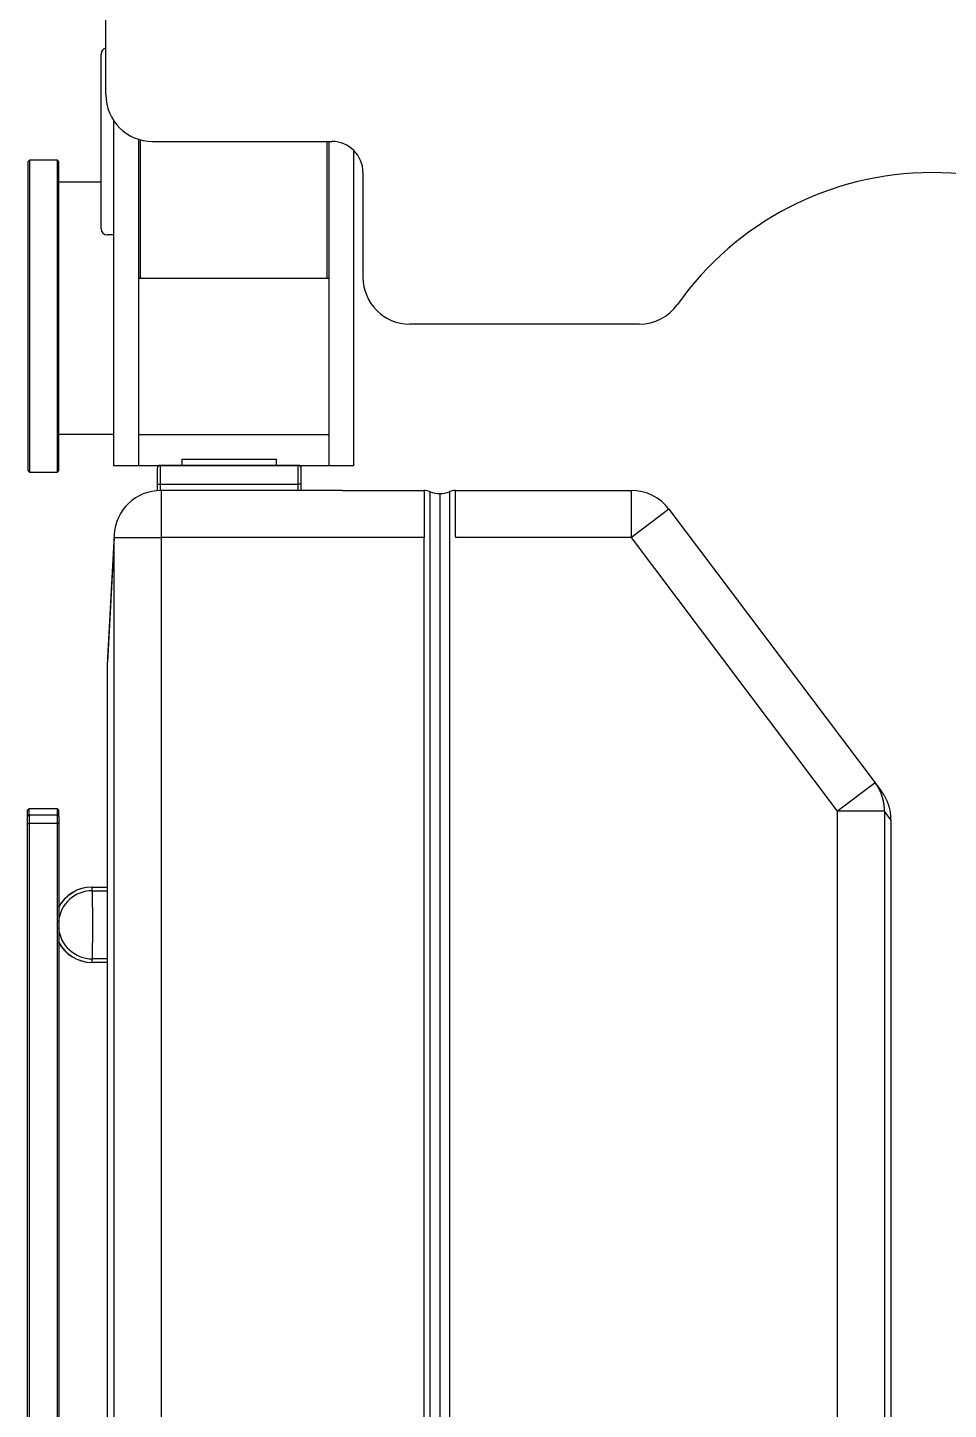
# Model space of a CAD drawing. Extents: x 3485972 to 3601240, y -673889 to -591207.
# Drawn here: x 3494337 to 3494727, y -610019 to -609434 of the extents above; entities that cross this region are included whole.
import ezdxf

# ---------------------------------------------------------------- set-up
doc = ezdxf.new("R2010")
doc.units = 0
doc.header["$LTSCALE"] = 6
doc.header["$MEASUREMENT"] = 0
doc.layers.add('medical equipment', color=4, linetype='CONTINUOUS')

msp = doc.modelspace()

# ---------------------------------------------------------------- linework, layer by layer
at = {"layer": 'medical equipment'}
for p, q in [((3494370.32, -609462.21), (3494370.32, -608971.17)), ((3494368.34, -609518.97), (3494368.34, -609445.05)), ((3494373.62, -609473.16), (3494373.62, -609619.29)), ((3494384.18, -609481.1), (3494384.18, -609619.29)), ((3494384.84, -609481.3), (3494384.84, -609539.83)), ((3494390.12, -609482.01), (3494466.02, -609482.01)), ((3494464.04, -609539.83), (3494464.04, -609482.01)), ((3494464.7, -609482.01), (3494464.7, -609619.29)), ((3494475.26, -609485.79), (3494475.26, -609619.29)), ((3494337.98, -609489.93), (3494337.32, -609490.59)), ((3494337.32, -609490.59), (3494337.32, -609621.27)), ((3494337.98, -609489.93), (3494337.98, -609621.93)), ((3494349.86, -609489.93), (3494337.98, -609489.93)), ((3494349.86, -609621.93), (3494349.86, -609489.93)), ((3494350.52, -609490.59), (3494349.86, -609489.93)), ((3494350.52, -609621.27), (3494350.52, -609490.59)), ((3494479.22, -609495.21), (3494479.22, -609539.53)), ((3494350.52, -609499.17), (3494368.34, -609499.17)), ((3494368.34, -609504.06), (3494368.34, -609499.17)), ((3494373.62, -609504.06), (3494373.62, -609606.09)), ((3494373.62, -609521.61), (3494370.98, -609521.61)), ((3494384.18, -609539.83), (3494464.7, -609539.83)), ((3494596.2, -609559.33), (3494499.02, -609559.33)), ((3494373.62, -609606.09), (3494350.52, -609606.09)), ((3494384.18, -609606.09), (3494464.7, -609606.09)), ((3494475.26, -609619.29), (3494373.62, -609619.29)), ((3494392.07, -609620.43), (3494392.07, -609627.06)), ((3494393.4, -609619.1), (3494393.4, -609627.06)), ((3494451.78, -609619.1), (3494393.4, -609619.1)), ((3494402.69, -609616.45), (3494442.49, -609616.45)), ((3494402.69, -609619.1), (3494402.69, -609616.45)), ((3494442.49, -609616.45), (3494442.49, -609619.1)), ((3494451.78, -609627.06), (3494451.78, -609619.1)), ((3494453.1, -609627.06), (3494453.1, -609620.43)), ((3494337.32, -609621.27), (3494337.98, -609621.93)), ((3494337.98, -609621.93), (3494349.86, -609621.93)), ((3494349.86, -609621.93), (3494350.52, -609621.27)), ((3494392.07, -609627.06), (3494393.4, -609627.06)), ((3494392.07, -609627.06), (3494392.07, -609629.78)), ((3494393.4, -609627.06), (3494451.78, -609627.06)), ((3494393.4, -609627.06), (3494393.4, -609629.72)), ((3494393.71, -609629.71), (3494393.71, -609649.61)), ((3494470.57, -609629.71), (3494393.71, -609629.71)), ((3494451.78, -609629.71), (3494451.78, -609627.06)), ((3494453.1, -609627.06), (3494451.78, -609627.06)), ((3494453.1, -609629.71), (3494453.1, -609627.06)), ((3494470.57, -609629.71), (3494505.07, -609629.71)), ((3494505.07, -609630.1), (3494505.07, -609629.71)), ((3494505.07, -609629.71), (3494505.07, -609629.71)), ((3494505.07, -609629.71), (3494505.07, -609629.71)), ((3494505.07, -609630.1), (3494505.07, -609635.8)), ((3494511.7, -609631.04), (3494511.7, -610391.24)), ((3494518.33, -609629.71), (3494518.33, -609629.71)), ((3494518.33, -609629.71), (3494592.85, -609629.71)), ((3494518.33, -609629.71), (3494518.33, -609629.72)), ((3494518.33, -609629.71), (3494518.33, -609629.71)), ((3494518.33, -609632.83), (3494518.33, -609629.72)), ((3494592.85, -609649.61), (3494592.85, -609629.71)), ((3494505.07, -609635.8), (3494505.07, -609649.57)), ((3494518.33, -609638.28), (3494518.33, -609632.83)), ((3494608.74, -609637.64), (3494592.85, -609649.61)), ((3494608.74, -609637.64), (3494696, -609753.43)), ((3494518.33, -609649.13), (3494518.33, -609638.28)), ((3494373.84, -609649.61), (3494371.07, -609702.4)), ((3494373.84, -609648.57), (3494371.12, -609700.31)), ((3494373.84, -609648.57), (3494373.83, -609648.61)), ((3494373.84, -610346.13), (3494373.84, -609649.61)), ((3494373.84, -609649.61), (3494393.71, -609649.61)), ((3494505.07, -609649.61), (3494393.71, -609649.61)), ((3494393.71, -609649.61), (3494393.71, -610346.13)), ((3494505.07, -609649.57), (3494505.07, -609649.61)), ((3494505.07, -609649.61), (3494505.07, -609649.61)), ((3494518.33, -609649.13), (3494518.33, -609649.57)), ((3494518.33, -609649.61), (3494518.33, -609649.57)), ((3494592.85, -609649.61), (3494518.33, -609649.61)), ((3494518.33, -609649.61), (3494518.33, -609649.61)), ((3494680.11, -609765.41), (3494592.85, -609649.61)), ((3494371.07, -610346.13), (3494371.07, -609702.4)), ((3494371.12, -609700.31), (3494371.12, -609700.38)), ((3494696, -609753.43), (3494680.11, -609765.41)), ((3494696, -609753.43), (3494698.71, -609757.03)), ((3494337.9, -609764.37), (3494337.24, -609765.04)), ((3494337.9, -609764.37), (3494337.24, -609765.04)), ((3494337.24, -609767.54), (3494337.24, -609765.04)), ((3494337.24, -609767.54), (3494337.24, -609765.04)), ((3494337.9, -609766.92), (3494337.9, -609764.37)), ((3494349.84, -609764.37), (3494337.9, -609764.37)), ((3494337.9, -609766.92), (3494337.9, -609764.37)), ((3494349.84, -609764.37), (3494337.9, -609764.37)), ((3494349.84, -609766.92), (3494349.84, -609764.37)), ((3494350.51, -609765.04), (3494349.84, -609764.37)), ((3494349.84, -609766.92), (3494349.84, -609764.37)), ((3494350.51, -609765.04), (3494349.84, -609764.37)), ((3494350.51, -609767.54), (3494350.51, -609765.04)), ((3494350.51, -609767.54), (3494350.51, -609765.04)), ((3494699.98, -609765.41), (3494680.11, -609765.41)), ((3494680.11, -610450.94), (3494680.11, -609765.41)), ((3494699.98, -609765.41), (3494699.98, -609764.97)), ((3494702.74, -609769.08), (3494699.98, -609765.41)), ((3494699.98, -609765.41), (3494699.98, -610450.94)), ((3494337.9, -609766.92), (3494337.24, -609767.54)), ((3494337.24, -609767.54), (3494337.9, -609766.92)), ((3494337.24, -609770.64), (3494337.24, -609767.54)), ((3494337.24, -609770.64), (3494337.24, -609767.54)), ((3494337.24, -610464.78), (3494337.24, -609770.64)), ((3494337.24, -609770.64), (3494337.9, -609770.64)), ((3494337.24, -610487.79), (3494337.24, -609770.64)), ((3494337.24, -609770.64), (3494337.9, -609770.64)), ((3494337.9, -609766.92), (3494349.84, -609766.92)), ((3494337.9, -609766.92), (3494337.9, -609770.64)), ((3494337.9, -609766.92), (3494349.84, -609766.92)), ((3494337.9, -609766.92), (3494337.9, -609770.64)), ((3494349.84, -609770.64), (3494337.9, -609770.64)), ((3494337.9, -609770.64), (3494337.9, -610464.78)), ((3494349.84, -609770.64), (3494337.9, -609770.64)), ((3494337.9, -609770.64), (3494337.9, -610487.79)), ((3494349.84, -609770.64), (3494349.84, -609766.92)), ((3494350.51, -609767.54), (3494349.84, -609766.92)), ((3494349.84, -609770.64), (3494349.84, -609766.92)), ((3494349.84, -609766.92), (3494350.51, -609767.54)), ((3494349.84, -610464.78), (3494349.84, -609770.64)), ((3494350.51, -609770.64), (3494349.84, -609770.64)), ((3494349.84, -610487.79), (3494349.84, -609770.64)), ((3494349.84, -609770.64), (3494350.51, -609770.64)), ((3494350.51, -609767.54), (3494350.51, -609770.64)), ((3494350.51, -609767.54), (3494350.51, -609770.64)), ((3494350.51, -609770.64), (3494350.51, -610464.78)), ((3494350.51, -609770.64), (3494350.51, -610487.79)), ((3494702.74, -609769.08), (3494702.74, -609768.63)), ((3494702.74, -609769.08), (3494702.74, -610450.94)), ((3494364.39, -609797.54), (3494364.51, -609797.54)), ((3494364.51, -609797.54), (3494371.07, -609797.54)), ((3494364.64, -609799.04), (3494364.64, -609798.94)), ((3494364.64, -609799.04), (3494371.07, -609799.04)), ((3494364.82, -609813.46), (3494364.82, -609812.96)), ((3494364.51, -609829.38), (3494364.39, -609829.38)), ((3494371.07, -609829.38), (3494364.51, -609829.38)), ((3494364.51, -609829.38), (3494364.51, -609829.38)), ((3494364.64, -609827.88), (3494364.65, -609827.43)), ((3494371.07, -609827.88), (3494364.64, -609827.88))]:
    msp.add_line(p, q, dxfattribs=at)
for centre, radius, start, end in [((3494370.98, -609445.05), 2.64, 104.47751, 180), ((3494390.12, -609462.21), 19.8, 180, 270), ((3494466.02, -609495.21), 13.2, 0, 90), ((3494720.12, -609627.21), 132, 35.28269, 144.71731), ((3494370.98, -609518.97), 2.64, 180, 270), ((3494499.02, -609539.53), 19.8, 180, 270), ((3494596.2, -609539.53), 19.8, 270, 324.71731), ((3494393.4, -609620.43), 1.33, 90, 180), ((3494451.78, -609620.43), 1.33, 0, 90), ((3494393.71, -609649.61), 19.9, 90, 177), ((3494511.7, -609620.43), 10.61, 247.38014, 270), ((3494511.7, -609620.43), 10.61, 270, 292.61986), ((3494518.34, -609636.36), 6.64, 90.01743, 112.60243), ((3494592.85, -609649.61), 19.9, 37, 90), ((3494383.81, -609649.09), 9.99, 178.60815, 178.80715), ((3494383.81, -609649.09), 9.99, 178.80532, 179.00433), ((3494383.81, -609649.09), 9.99, 179.00247, 179.2015), ((3494383.82, -609649.1), 9.99, 179.17778, 179.37676), ((3494383.82, -609649.09), 10, 179.41875, 179.61761), ((3494383.82, -609649.09), 10, 179.59394, 179.79292), ((3494383.8, -609649.09), 9.98, 179.81277, 180.01208), ((3494383.83, -609649.1), 10.01, 179.9882, 180.18698), ((3494383.89, -609649.09), 10.07, 180.20788, 180.40542), ((3494383.82, -609649.1), 9.99, 180.38174, 180.58094), ((3494383.64, -609649.09), 9.81, 180.61921, 180.8224), ((3494383.89, -609649.09), 10.06, 180.80043, 180.9978), ((3494384.54, -609649.08), 10.72, 180.98872, 181.17296), ((3494383.69, -609649.09), 9.87, 181.20066, 181.40394), ((3494383.82, -609649.1), 10, 177.20612, 177.40501), ((3494383.82, -609649.1), 10, 177.40319, 177.60211), ((3494383.82, -609649.1), 10, 177.60037, 177.79932), ((3494383.82, -609649.1), 9.99, 177.79749, 177.99647), ((3494383.82, -609649.1), 9.99, 177.99464, 178.19363), ((3494383.81, -609649.09), 9.99, 178.21369, 178.41269), ((3494383.81, -609649.1), 9.99, 178.38903, 178.58803), ((3494382.3, -609649.13), 8.48, 181.42693, 181.66915), ((3494384.32, -609649.09), 10.49, 181.5568, 181.7406), ((3494401.45, -609648.57), 27.63, 181.74198, 181.80508), ((3494382.47, -609649.13), 8.65, 182.04809, 182.3072), ((3494381.57, -609649.17), 7.75, 182.27597, 182.72144), ((3494394.59, -609648.61), 20.78, 182.56008, 182.77773), ((3494413.83, -609702.45), 42.76, 178.99382, 179.08613), ((3494410.43, -609702.38), 39.36, 179.11282, 179.21471), ((3494404.86, -609702.31), 33.79, 179.20702, 179.32848), ((3494412.86, -609702.43), 41.79, 179.28697, 179.37918), ((3494481.07, -609703.19), 110.01, 179.37151, 179.40317), ((3494405.47, -609702.33), 34.4, 179.51633, 179.64638), ((3494401.86, -609702.31), 30.79, 179.6479, 179.87169), ((3494453.53, -609702.56), 82.46, 179.77635, 179.88578), ((3494411, -609702.4), 39.93, 178.40709, 178.50677), ((3494411.08, -609702.41), 40.01, 178.49435, 178.5938), ((3494411.31, -609702.41), 40.24, 178.60359, 178.70244), ((3494411, -609702.41), 39.93, 178.69199, 178.7917), ((3494410.26, -609702.38), 39.19, 178.8021, 178.90384), ((3494411.24, -609702.41), 40.17, 178.89758, 178.99644), ((3494411.1, -609702.4), 40.03, 177.90394, 178.00337), ((3494411.09, -609702.41), 40.02, 177.9914, 178.09086), ((3494411.09, -609702.4), 40.02, 178.10076, 178.20021), ((3494411.1, -609702.41), 40.03, 178.19914, 178.29856), ((3494411.07, -609702.41), 40, 178.29767, 178.39717), ((3494411.14, -609702.41), 40.07, 177.49953, 177.5989), ((3494411.13, -609702.41), 40.06, 177.59788, 177.69727), ((3494411.12, -609702.4), 40.05, 177.70717, 177.80658), ((3494411.11, -609702.41), 40.05, 177.79462, 177.89403), ((3494411.17, -609702.41), 40.1, 177.20457, 177.3039), ((3494411.16, -609702.42), 40.09, 177.29195, 177.3913), ((3494411.15, -609702.41), 40.08, 177.40119, 177.50055), ((3494411.18, -609702.42), 40.11, 177.09537, 177.19468), ((3494660.49, -609778.95), 43.73, 34.40022, 35.7044), ((3494683.58, -609763.51), 15.95, 32.77726, 35.49493), ((3494682.44, -609764.29), 17.34, 31.3045, 32.91305), ((3494649.84, -609782.49), 54.66, 29.45094, 29.84442), ((3494679.5, -609765.77), 20.62, 28.37541, 29.52652), ((3494683.2, -609763.96), 16.5, 27.43659, 28.9652), ((3494680.96, -609765.11), 19.02, 26.10122, 27.39195), ((3494679.61, -609765.71), 20.5, 24.7594, 25.93438), ((3494680.84, -609765.13), 19.14, 23.48146, 24.74442), ((3494681.36, -609764.94), 18.58, 22.26257, 23.5664), ((3494681.1, -609765.03), 18.86, 20.94841, 22.22877), ((3494662.67, -609782.94), 44.39, 34.41972, 35.71412), ((3494681, -609765.07), 18.97, 19.68021, 20.95073), ((3494681.1, -609765.03), 18.86, 18.37104, 19.64922), ((3494681.12, -609765.03), 18.84, 17.11526, 18.39519), ((3494681.04, -609765.04), 18.92, 15.80495, 17.07996), ((3494680.95, -609765.07), 19.01, 14.54917, 15.81924), ((3494686.11, -609767.25), 16.19, 32.80893, 35.50645), ((3494680.86, -609765.08), 19.11, 13.24635, 14.51198), ((3494680.73, -609765.12), 19.24, 12.00084, 13.26019), ((3494684.95, -609768.05), 17.59, 31.34691, 32.94374), ((3494651.89, -609786.55), 55.47, 29.50711, 29.89774), ((3494681.97, -609769.55), 20.92, 28.43938, 29.58223), ((3494685.73, -609767.71), 16.74, 27.5071, 29.02492), ((3494683.46, -609768.88), 19.29, 26.18131, 27.46312), ((3494682.09, -609769.48), 20.79, 24.84872, 26.01574), ((3494683.34, -609768.9), 19.4, 23.57929, 24.83386), ((3494680.56, -609765.14), 19.41, 10.70962, 11.96137), ((3494680.37, -609765.18), 19.61, 9.47762, 10.72042), ((3494680.15, -609765.2), 19.83, 8.20293, 9.43621), ((3494679.89, -609765.24), 20.08, 6.98919, 8.21147), ((3494679.61, -609765.26), 20.37, 5.73576, 6.94649), ((3494679.29, -609765.29), 20.68, 4.5439, 5.74169), ((3494678.95, -609765.3), 21.03, 3.31544, 4.49999), ((3494678.57, -609765.33), 21.41, 2.14972, 3.31968), ((3494678.16, -609765.33), 21.82, 0.94951, 2.10477), ((3494683.88, -609768.7), 18.83, 22.36876, 23.66414), ((3494683.61, -609768.79), 19.12, 21.06301, 22.3353), ((3494683.51, -609768.83), 19.22, 19.8027, 21.06546), ((3494683.62, -609768.78), 19.1, 18.50172, 19.77236), ((3494683.65, -609768.78), 19.07, 17.25308, 18.52572), ((3494683.58, -609768.79), 19.15, 15.95039, 17.21842), ((3494683.49, -609768.82), 19.23, 14.70146, 15.96489), ((3494683.4, -609768.83), 19.33, 13.40537, 14.66469), ((3494683.28, -609768.86), 19.45, 12.16609, 13.41949), ((3494683.12, -609768.89), 19.62, 10.88104, 12.12719), ((3494682.93, -609768.93), 19.81, 9.6544, 10.89198), ((3494682.72, -609768.95), 20.02, 8.38534, 9.61377), ((3494682.47, -609768.99), 20.27, 7.17618, 8.394), ((3494682.19, -609769.01), 20.55, 5.92724, 7.1339), ((3494681.88, -609769.04), 20.86, 4.73957, 5.93368), ((3494681.55, -609769.05), 21.2, 3.51482, 4.69607), ((3494681.17, -609769.08), 21.57, 2.35216, 3.51921), ((3494680.77, -609769.08), 21.97, 1.15506, 2.30777), ((3494364.66, -609813.46), 14.42, 90.08717, 174.65225), ((3494364.42, -609813.46), 15.92, 90.09157, 152.3402), ((3494364.53, -609813.46), 15.92, 90.08717, 153.09267), ((3494364.46, -609797.61), 0.0838, 40.87989, 53.58546), ((3494364.46, -609797.61), 0.0846, 30.13575, 41.94467), ((3494364.28, -609797.68), 0.278, 20.89762, 24.34211), ((3494363.1, -609797.98), 1.49, 14.63628, 15.34822), ((3494363.84, -609797.78), 0.722, 12.79791, 14.56088), ((3494363.73, -609797.82), 0.84, 11.50824, 13.26033), ((3494363.15, -609797.92), 1.43, 9.9044, 11.06322), ((3494362.48, -609798.02), 2.11, 8.62916, 9.49886), ((3494362.02, -609798.09), 2.57, 7.67224, 8.46028), ((3494361.36, -609798.17), 3.23, 6.90246, 7.58688), ((3494360.44, -609798.27), 4.17, 6.19163, 6.76879), ((3494359.38, -609798.38), 5.22, 5.61497, 6.11078), ((3494358.27, -609798.48), 6.35, 5.10976, 5.54833), ((3494356.95, -609798.59), 7.66, 4.66864, 5.05603), ((3494355.45, -609798.71), 9.17, 4.26748, 4.61234), ((3494353.75, -609798.82), 10.87, 3.92053, 4.22846), ((3494351.89, -609798.94), 12.74, 3.60143, 3.8795), ((3494349.79, -609799.07), 14.84, 3.33411, 3.58539), ((3494347.5, -609799.19), 17.13, 3.06289, 3.29184), ((3494344.95, -609799.32), 19.69, 2.84325, 3.05198), ((3494342.2, -609799.45), 22.44, 2.62803, 2.81978), ((3494339.16, -609799.59), 25.49, 2.44445, 2.62061), ((3494335.9, -609799.71), 28.75, 2.253, 2.41592), ((3494332.32, -609799.85), 32.33, 2.09806, 2.24871), ((3494328.5, -609799.98), 36.15, 1.9422, 2.08233), ((3494324.34, -609800.11), 40.31, 1.80091, 1.93121), ((3494319.94, -609800.24), 44.72, 1.66657, 1.78837), ((3493393.62, -609824.12), 971.35, 1.41835, 1.47968), ((3493996.55, -609809.52), 368.24, 1.34438, 1.46828), ((3493945.07, -609810.74), 419.74, 1.27552, 1.34652), ((3493007.7, -609830.07), 1357.3, 1.19342, 1.21064), ((3493845.95, -609812.63), 518.87, 1.14527, 1.1952), ((3493940.88, -609810.92), 423.92, 1.10625, 1.17148), ((3493865.1, -609812.36), 499.71, 1.04842, 1.10271), ((3493816.16, -609813.17), 548.66, 0.99106, 1.03992), ((3493844.21, -609812.69), 520.61, 0.93971, 0.99169), ((3493851.55, -609812.58), 513.27, 0.88734, 0.94045), ((3493836.38, -609812.81), 528.45, 0.83508, 0.88677), ((3493826.7, -609812.95), 538.12, 0.78408, 0.83497), ((3493824.22, -609812.97), 540.6, 0.73182, 0.78267), ((3493819.73, -609813.03), 545.09, 0.68179, 0.73242), ((3493813.16, -609813.09), 551.67, 0.62925, 0.67944), ((3493807.03, -609813.16), 557.79, 0.58025, 0.63006), ((3493801.56, -609813.19), 563.26, 0.52827, 0.57777), ((3493795.8, -609813.25), 569.02, 0.47986, 0.52902), ((3493789.9, -609813.29), 574.93, 0.43017, 0.479), ((3493783.94, -609813.33), 580.89, 0.3809, 0.42938), ((3493778.06, -609813.36), 586.76, 0.33188, 0.38005), ((3493772.04, -609813.4), 592.78, 0.28479, 0.33263), ((3493766.05, -609813.42), 598.77, 0.23644, 0.28396), ((3493759.94, -609813.44), 604.89, 0.18845, 0.23565), ((3493753.87, -609813.44), 610.96, 0.13923, 0.18612), ((3493747.67, -609813.48), 617.15, 0.09491, 0.14148), ((3493741.52, -609813.46), 623.31, 0.04633, 0.0926), ((3493095.84, -609812.32), 1268.99, 359.89696, 359.94848), ((3494364.66, -609813.46), 14.42, 185.34775, 269.91283), ((3493815.75, -609813.86), 549.08, 359.3699, 359.42052), ((3493758.44, -609813.34), 606.38, 359.51867, 359.56459), ((3493800.73, -609813.7), 564.1, 359.46976, 359.51925), ((3493820.21, -609813.92), 544.61, 359.42249, 359.47379), ((3493752.82, -609813.32), 612, 359.66021, 359.70506), ((3493874.89, -609814.24), 489.94, 359.62389, 359.68344), ((3493800.69, -609813.75), 564.13, 359.57299, 359.62333), ((3493897.65, -609814.11), 467.18, 359.833, 359.93957), ((3493852.61, -609814.02), 512.21, 359.77487, 359.83763), ((3492744.1, -609808.02), 1620.74, 359.70151, 359.71685), ((3494364.42, -609813.46), 15.92, 207.65992, 269.90843), ((3494364.53, -609813.46), 15.92, 206.90733, 269.91283), ((3493880.49, -609814.9), 484.33, 358.73617, 358.79116), ((3493875.3, -609814.81), 489.52, 358.79299, 358.84759), ((3493869.96, -609814.67), 494.86, 358.84444, 358.89864), ((3493859.28, -609814.49), 505.54, 358.95439, 359.00784), ((3493864.66, -609814.59), 500.15, 358.90046, 358.95429), ((3493854, -609814.4), 510.82, 359.00802, 359.0611), ((3493848.42, -609814.29), 516.4, 359.05958, 359.11226), ((3493842.72, -609814.21), 522.1, 359.11247, 359.16477), ((3493832.87, -609814.07), 531.95, 359.21711, 359.26881), ((3493837.51, -609814.13), 527.31, 359.16492, 359.21688), ((3493817.34, -609813.88), 547.49, 359.32, 359.37055), ((3493826.04, -609813.97), 538.78, 359.2671, 359.3183), ((3494364.51, -609829.37), 0.0156, 295.03411, 323.9285), ((3494364.5, -609829.35), 0.0305, 315.13016, 334.48458), ((3494364.41, -609829.3), 0.132, 335.80829, 342.80278), ((3494364.47, -609829.33), 0.0661, 327.90646, 339.17293), ((3494364.16, -609829.21), 0.398, 344.31817, 347.54343), ((3494364.31, -609829.26), 0.24, 340.85133, 345.42264), ((3494363.66, -609829.1), 0.913, 348.67986, 350.48885), ((3494363.94, -609829.16), 0.621, 346.78755, 349.14361), ((3494362.82, -609828.95), 1.77, 351.34139, 352.48957), ((3494363.28, -609829.03), 1.3, 350.16465, 351.58169), ((3494361.55, -609828.78), 3.04, 353.12268, 353.91281), ((3494362.24, -609828.87), 2.35, 352.30433, 353.24538), ((3494359.79, -609828.58), 4.82, 354.38359, 354.96123), ((3494360.73, -609828.68), 3.87, 353.80259, 354.47165), ((3494357.37, -609828.37), 7.25, 355.35269, 355.78858), ((3494358.66, -609828.48), 5.95, 354.887, 355.38584), ((3494352.45, -609828.01), 12.17, 356.37699, 356.6823), ((3494354.54, -609828.16), 10.09, 356.09539, 356.44767), ((3494355.98, -609828.26), 8.64, 355.72147, 356.10914), ((3494348.59, -609827.79), 16.04, 356.94375, 357.20262), ((3494349.62, -609827.84), 15.01, 356.66855, 356.92694), ((3494300.16, -609825.62), 64.52, 357.51501, 357.57692), ((3494341.93, -609827.44), 22.72, 357.3405, 357.53046), ((3494348.52, -609827.78), 16.12, 357.17593, 357.45379), ((3494284.68, -609825.54), 80, 358.17048, 358.32394), ((3494339.1, -609827.35), 25.54, 357.96354, 358.3206), ((3494341.72, -609827.46), 22.92, 357.77122, 358.01383), ((3493901.07, -609815.38), 463.74, 358.51157, 358.56818), ((3493896.02, -609815.27), 468.79, 358.57008, 358.62629), ((3493890.86, -609815.13), 473.96, 358.62468, 358.68047), ((3493885.72, -609815.03), 479.09, 358.68235, 358.73775)]:
    msp.add_arc(centre, radius, start, end, dxfattribs=at)
msp.add_open_spline([(3494507.62, -609630.22), (3494506.8, -609629.89), (3494505.95, -609629.72), (3494505.07, -609629.71)], degree=3, dxfattribs=at)
for points, knots in [([(3494702.23, -610461.66), (3494701.77, -610461.66), (3494701.31, -610461.66), (3494700.62, -610461.66), (3494700.39, -610461.66), (3494700.05, -610461.66), (3494699.93, -610461.66), (3494699.76, -610461.66), (3494699.7, -610461.66), (3494699.61, -610461.66), (3494699.58, -610461.66), (3494699.54, -610461.66), (3494699.53, -610461.66), (3494699.5, -610461.66), (3494699.5, -610461.66), (3494699.49, -610461.66), (3494699.48, -610461.66), (3494699.48, -610461.66), (3494699.48, -610461.66), (3494699.47, -610461.66), (3494699.47, -610461.66), (3494699.47, -610461.66), (3494699.46, -610461.66), (3494699.46, -610461.66), (3494699.46, -610461.66), (3494699.45, -610461.66), (3494699.45, -610461.66), (3494699.43, -610461.66), (3494699.41, -610461.66), (3494699.37, -610461.66), (3494699.33, -610461.66), (3494699.2, -610461.66), (3494699.08, -610461.66), (3494698.64, -610461.66), (3494698.23, -610461.66), (3494696.69, -610461.66), (3494695.23, -610461.66), (3494691.67, -610461.66), (3494689.57, -610461.66), (3494686.15, -610461.66), (3494684.97, -610461.66), (3494683.16, -610461.66), (3494682.55, -610461.66), (3494681.64, -610461.66), (3494681.33, -610461.66), (3494680.87, -610461.66), (3494680.72, -610461.66), (3494680.49, -610461.66), (3494680.41, -610461.66), (3494680.3, -610461.66), (3494680.26, -610461.66), (3494680.18, -610461.66), (3494680.14, -610461.66), (3494680.07, -610461.66), (3494680.04, -610461.66), (3494679.97, -610461.66), (3494679.94, -610461.66), (3494679.84, -610461.66), (3494679.77, -610461.66), (3494679.57, -610461.66), (3494679.44, -610461.66), (3494679.04, -610461.66), (3494678.78, -610461.66), (3494677.98, -610461.66), (3494677.45, -610461.66), (3494675.85, -610461.66), (3494674.79, -610461.66), (3494671.6, -610461.66), (3494669.47, -610461.66), (3494663.09, -610461.66), (3494658.84, -610461.66), (3494646.08, -610461.66), (3494637.58, -610461.66), (3494620.56, -610461.66), (3494612.06, -610461.66), (3494599.3, -610461.66), (3494595.05, -610461.66), (3494588.67, -610461.66), (3494586.54, -610461.66), (3494583.35, -610461.66), (3494582.29, -610461.66), (3494580.69, -610461.66), (3494580.16, -610461.66), (3494579.36, -610461.66), (3494579.1, -610461.66), (3494578.7, -610461.66), (3494578.57, -610461.66), (3494578.37, -610461.66), (3494578.3, -610461.66), (3494578.2, -610461.66), (3494578.17, -610461.66), (3494578.1, -610461.66), (3494578.07, -610461.66), (3494578, -610461.66), (3494577.96, -610461.66), (3494577.89, -610461.66), (3494577.85, -610461.66), (3494577.75, -610461.66), (3494577.67, -610461.66), (3494577.46, -610461.65), (3494577.31, -610461.65), (3494576.88, -610461.65), (3494576.59, -610461.64), (3494575.73, -610461.62), (3494575.16, -610461.6), (3494573.43, -610461.52), (3494572.28, -610461.43), (3494568.84, -610461.09), (3494566.56, -610460.75), (3494559.78, -610459.4), (3494555.35, -610458.06), (3494546.83, -610454.53), (3494542.75, -610452.35), (3494535.08, -610447.23), (3494531.5, -610444.29), (3494524.98, -610437.77), (3494522.05, -610434.19), (3494516.92, -610426.53), (3494514.74, -610422.45), (3494511.21, -610413.93), (3494509.87, -610409.5), (3494508.52, -610402.72), (3494508.18, -610400.44), (3494507.84, -610397), (3494507.76, -610395.85), (3494507.67, -610394.12), (3494507.65, -610393.54), (3494507.63, -610392.68), (3494507.63, -610392.39), (3494507.62, -610391.96), (3494507.62, -610391.82), (3494507.62, -610391.6), (3494507.62, -610391.53), (3494507.62, -610391.42), (3494507.62, -610391.38), (3494507.62, -610391.31), (3494507.62, -610391.27), (3494507.62, -610391.18), (3494507.62, -610391.12), (3494507.62, -610391), (3494507.62, -610390.94), (3494507.62, -610390.76), (3494507.62, -610390.64), (3494507.62, -610390.27), (3494507.62, -610390.03), (3494507.62, -610389.31), (3494507.62, -610388.83), (3494507.62, -610387.38), (3494507.62, -610386.41), (3494507.62, -610383.51), (3494507.62, -610381.58), (3494507.62, -610375.79), (3494507.62, -610371.93), (3494507.62, -610360.34), (3494507.62, -610352.61), (3494507.62, -610329.44), (3494507.62, -610313.99), (3494507.62, -610267.64), (3494507.62, -610236.73), (3494507.62, -610144.03), (3494507.62, -610082.23), (3494507.62, -609958.63), (3494507.62, -609896.82), (3494507.62, -609804.12), (3494507.62, -609773.22), (3494507.62, -609726.87), (3494507.62, -609711.42), (3494507.62, -609688.24), (3494507.62, -609680.52), (3494507.62, -609668.93), (3494507.62, -609665.07), (3494507.62, -609659.27), (3494507.62, -609657.34), (3494507.62, -609654.44), (3494507.62, -609653.48), (3494507.62, -609652.03), (3494507.62, -609651.55), (3494507.62, -609650.82), (3494507.62, -609650.58), (3494507.62, -609650.22), (3494507.62, -609650.1), (3494507.62, -609649.92), (3494507.62, -609649.86), (3494507.62, -609649.74), (3494507.62, -609649.67), (3494507.62, -609649.57), (3494507.62, -609649.54), (3494507.62, -609649.46), (3494507.62, -609649.42), (3494507.62, -609649.3), (3494507.62, -609649.22), (3494507.62, -609648.98), (3494507.62, -609648.82), (3494507.62, -609648.35), (3494507.62, -609648.03), (3494507.62, -609647.08), (3494507.62, -609646.45), (3494507.62, -609644.59), (3494507.62, -609643.37), (3494507.62, -609641.02), (3494507.62, -609639.9), (3494507.62, -609637.79), (3494507.62, -609636.8), (3494507.62, -609635.01), (3494507.62, -609634.2), (3494507.62, -609632.79), (3494507.62, -609632.19), (3494507.62, -609631.21), (3494507.62, -609630.84), (3494507.62, -609630.47), (3494507.62, -609630.38), (3494507.62, -609630.29), (3494507.62, -609630.26), (3494507.62, -609630.24), (3494507.62, -609630.23), (3494507.62, -609630.23), (3494507.62, -609630.23), (3494507.62, -609630.23), (3494507.62, -609630.22), (3494507.62, -609630.22), (3494507.62, -609630.22), (3494507.62, -609630.22), (3494507.62, -609630.22), (3494507.62, -609630.22), (3494507.62, -609630.22), (3494507.62, -609630.22), (3494507.62, -609630.22), (3494507.62, -609630.22), (3494507.62, -609630.22), (3494507.62, -609630.22), (3494507.62, -609630.22), (3494507.62, -609630.22), (3494507.62, -609630.22), (3494507.62, -609630.22), (3494507.62, -609630.22), (3494507.62, -609630.22), (3494507.62, -609630.22), (3494507.62, -609630.22), (3494507.62, -609630.22), (3494507.62, -609630.22)], [0, 0, 0, 0, 0.0237004, 0.0237004, 0.0355626, 0.0355626, 0.0414937, 0.0414937, 0.0444593, 0.0444593, 0.0459421, 0.0459421, 0.0466835, 0.0466835, 0.0470542, 0.0470542, 0.0472395, 0.0472395, 0.0473322, 0.0473322, 0.0474248, 0.0474248, 0.0475308, 0.0475308, 0.0476368, 0.0476368, 0.0478487, 0.0478487, 0.0482726, 0.0482726, 0.0491203, 0.0491203, 0.0508157, 0.0508157, 0.0542065, 0.0542065, 0.0609882, 0.0609882, 0.0677699, 0.0677699, 0.0711608, 0.0711608, 0.0728562, 0.0728562, 0.0737039, 0.0737039, 0.0741278, 0.0741278, 0.0743397, 0.0743397, 0.0744457, 0.0744457, 0.0745516, 0.0745516, 0.0746411, 0.0746411, 0.0747306, 0.0747306, 0.0749096, 0.0749096, 0.0752675, 0.0752675, 0.0759833, 0.0759833, 0.0774151, 0.0774151, 0.0802785, 0.0802785, 0.0860054, 0.0860054, 0.0974591, 0.0974591, 0.1203666, 0.1203666, 0.143274, 0.143274, 0.1547278, 0.1547278, 0.1604547, 0.1604547, 0.1633181, 0.1633181, 0.1647498, 0.1647498, 0.1654657, 0.1654657, 0.1658236, 0.1658236, 0.1660026, 0.1660026, 0.166092, 0.166092, 0.1661815, 0.1661815, 0.1662729, 0.1662729, 0.1663642, 0.1663642, 0.1665469, 0.1665469, 0.1669123, 0.1669123, 0.1676431, 0.1676431, 0.1691047, 0.1691047, 0.1720278, 0.1720278, 0.1778741, 0.1778741, 0.1895667, 0.1895667, 0.2012593, 0.2012593, 0.2129518, 0.2129518, 0.2246444, 0.2246444, 0.236337, 0.236337, 0.2480296, 0.2480296, 0.2538759, 0.2538759, 0.256799, 0.256799, 0.2582606, 0.2582606, 0.2589914, 0.2589914, 0.2593567, 0.2593567, 0.2595394, 0.2595394, 0.2596308, 0.2596308, 0.2597221, 0.2597221, 0.2598847, 0.2598847, 0.2600472, 0.2600472, 0.2603723, 0.2603723, 0.2610225, 0.2610225, 0.2623228, 0.2623228, 0.2649234, 0.2649234, 0.2701247, 0.2701247, 0.2805274, 0.2805274, 0.3013326, 0.3013326, 0.342943, 0.342943, 0.4261638, 0.4261638, 0.5926056, 0.5926056, 0.7590473, 0.7590473, 0.8422681, 0.8422681, 0.8838785, 0.8838785, 0.9046838, 0.9046838, 0.9150864, 0.9150864, 0.9202877, 0.9202877, 0.9228883, 0.9228883, 0.9241886, 0.9241886, 0.9248388, 0.9248388, 0.9251639, 0.9251639, 0.9253264, 0.9253264, 0.925489, 0.925489, 0.9255986, 0.9255986, 0.9257082, 0.9257082, 0.9259274, 0.9259274, 0.9263659, 0.9263659, 0.9272428, 0.9272428, 0.9289967, 0.9289967, 0.9325045, 0.9325045, 0.9360123, 0.9360123, 0.9395201, 0.9395201, 0.9430278, 0.9430278, 0.9465356, 0.9465356, 0.9500434, 0.9500434, 0.9517973, 0.9517973, 0.9526742, 0.9526742, 0.9531127, 0.9531127, 0.9533319, 0.9533319, 0.9534415, 0.9534415, 0.9535512, 0.9535512, 0.9536419, 0.9536419, 0.9537326, 0.9537326, 0.953914, 0.953914, 0.9542769, 0.9542769, 0.9550027, 0.9550027, 0.9564542, 0.9564542, 0.9593573, 0.9593573, 0.9651634, 0.9651634, 0.9687493, 0.9687493, 0.9687493, 0.9687493]), ([(3494515.78, -609630.22), (3494515.78, -609630.22), (3494515.78, -609630.22), (3494515.78, -609630.22), (3494515.78, -609630.22), (3494515.78, -609630.22), (3494515.78, -609630.22), (3494515.78, -609630.22), (3494515.78, -609630.22), (3494515.78, -609630.22), (3494515.78, -609630.22), (3494515.78, -609630.22), (3494515.78, -609630.22), (3494515.78, -609630.22), (3494515.78, -609630.22), (3494515.78, -609630.22), (3494515.78, -609630.22), (3494515.78, -609630.22), (3494515.78, -609630.22), (3494515.78, -609630.22), (3494515.78, -609630.22), (3494515.78, -609630.22), (3494515.78, -609630.22), (3494515.78, -609630.22), (3494515.78, -609630.23), (3494515.78, -609630.23), (3494515.78, -609630.23), (3494515.78, -609630.23), (3494515.78, -609630.24), (3494515.78, -609630.26), (3494515.78, -609630.29), (3494515.78, -609630.38), (3494515.78, -609630.47), (3494515.78, -609630.84), (3494515.78, -609631.21), (3494515.78, -609632.19), (3494515.78, -609632.79), (3494515.78, -609634.2), (3494515.78, -609635.01), (3494515.78, -609636.8), (3494515.78, -609637.79), (3494515.78, -609639.9), (3494515.78, -609641.02), (3494515.78, -609643.37), (3494515.78, -609644.59), (3494515.78, -609646.45), (3494515.78, -609647.08), (3494515.78, -609648.03), (3494515.78, -609648.35), (3494515.78, -609648.82), (3494515.78, -609648.98), (3494515.78, -609649.22), (3494515.78, -609649.3), (3494515.78, -609649.42), (3494515.78, -609649.46), (3494515.78, -609649.54), (3494515.78, -609649.57), (3494515.78, -609649.64), (3494515.78, -609649.67), (3494515.78, -609649.74), (3494515.78, -609649.77), (3494515.78, -609649.86), (3494515.78, -609649.92), (3494515.78, -609650.1), (3494515.78, -609650.22), (3494515.78, -609650.58), (3494515.78, -609650.82), (3494515.78, -609651.55), (3494515.78, -609652.03), (3494515.78, -609653.48), (3494515.78, -609654.44), (3494515.78, -609657.34), (3494515.78, -609659.27), (3494515.78, -609665.07), (3494515.78, -609668.93), (3494515.78, -609680.52), (3494515.78, -609688.24), (3494515.78, -609711.42), (3494515.78, -609726.87), (3494515.78, -609773.22), (3494515.78, -609804.12), (3494515.78, -609896.82), (3494515.78, -609958.63), (3494515.78, -610082.23), (3494515.78, -610144.03), (3494515.78, -610236.73), (3494515.78, -610267.64), (3494515.78, -610313.99), (3494515.78, -610329.44), (3494515.78, -610352.61), (3494515.78, -610360.34), (3494515.78, -610371.93), (3494515.78, -610375.79), (3494515.78, -610381.58), (3494515.78, -610383.51), (3494515.78, -610386.41), (3494515.78, -610387.38), (3494515.78, -610388.83), (3494515.78, -610389.31), (3494515.78, -610390.03), (3494515.78, -610390.27), (3494515.78, -610390.64), (3494515.78, -610390.76), (3494515.78, -610390.94), (3494515.78, -610391), (3494515.78, -610391.12), (3494515.78, -610391.18), (3494515.78, -610391.27), (3494515.78, -610391.3), (3494515.78, -610391.37), (3494515.78, -610391.4), (3494515.78, -610391.49), (3494515.78, -610391.56), (3494515.78, -610391.75), (3494515.79, -610391.88), (3494515.79, -610392.26), (3494515.79, -610392.51), (3494515.81, -610393.28), (3494515.83, -610393.79), (3494515.91, -610395.31), (3494515.98, -610396.33), (3494516.28, -610399.37), (3494516.58, -610401.39), (3494517.77, -610407.38), (3494518.96, -610411.3), (3494522.08, -610418.83), (3494524.01, -610422.44), (3494528.54, -610429.21), (3494531.13, -610432.38), (3494536.9, -610438.14), (3494540.06, -610440.74), (3494546.84, -610445.26), (3494550.45, -610447.19), (3494557.98, -610450.31), (3494561.89, -610451.5), (3494567.89, -610452.69), (3494569.91, -610452.99), (3494572.95, -610453.29), (3494573.96, -610453.37), (3494575.49, -610453.44), (3494576, -610453.46), (3494576.76, -610453.48), (3494577.02, -610453.48), (3494577.4, -610453.49), (3494577.53, -610453.49), (3494577.72, -610453.49), (3494577.78, -610453.49), (3494577.88, -610453.49), (3494577.91, -610453.49), (3494577.97, -610453.49), (3494578, -610453.49), (3494578.07, -610453.49), (3494578.1, -610453.49), (3494578.17, -610453.49), (3494578.2, -610453.49), (3494578.3, -610453.49), (3494578.37, -610453.49), (3494578.57, -610453.49), (3494578.7, -610453.49), (3494579.1, -610453.49), (3494579.36, -610453.49), (3494580.16, -610453.49), (3494580.69, -610453.49), (3494582.29, -610453.49), (3494583.35, -610453.49), (3494586.54, -610453.49), (3494588.67, -610453.49), (3494595.05, -610453.49), (3494599.3, -610453.49), (3494612.06, -610453.49), (3494620.56, -610453.49), (3494637.58, -610453.49), (3494646.08, -610453.49), (3494658.84, -610453.49), (3494663.09, -610453.49), (3494669.47, -610453.49), (3494671.6, -610453.49), (3494674.79, -610453.49), (3494675.85, -610453.49), (3494677.45, -610453.49), (3494677.98, -610453.49), (3494678.78, -610453.49), (3494679.04, -610453.49), (3494679.44, -610453.49), (3494679.57, -610453.49), (3494679.77, -610453.49), (3494679.84, -610453.49), (3494679.94, -610453.49), (3494679.97, -610453.49), (3494680.04, -610453.49), (3494680.07, -610453.49), (3494680.14, -610453.49), (3494680.18, -610453.49), (3494680.26, -610453.49), (3494680.3, -610453.49), (3494680.41, -610453.49), (3494680.49, -610453.49), (3494680.72, -610453.49), (3494680.87, -610453.49), (3494681.33, -610453.49), (3494681.64, -610453.49), (3494682.55, -610453.49), (3494683.16, -610453.49), (3494684.97, -610453.49), (3494686.15, -610453.49), (3494689.57, -610453.49), (3494691.67, -610453.49), (3494695.23, -610453.49), (3494696.69, -610453.49), (3494698.23, -610453.49), (3494698.64, -610453.49), (3494699.08, -610453.49), (3494699.2, -610453.49), (3494699.33, -610453.49), (3494699.37, -610453.49), (3494699.41, -610453.49), (3494699.43, -610453.49), (3494699.45, -610453.49), (3494699.45, -610453.49), (3494699.46, -610453.49), (3494699.46, -610453.49), (3494699.46, -610453.49), (3494699.47, -610453.49), (3494699.47, -610453.49), (3494699.47, -610453.49), (3494699.48, -610453.49), (3494699.48, -610453.49), (3494699.48, -610453.49), (3494699.49, -610453.49), (3494699.5, -610453.49), (3494699.5, -610453.49), (3494699.53, -610453.49), (3494699.54, -610453.49), (3494699.58, -610453.49), (3494699.61, -610453.49), (3494699.7, -610453.49), (3494699.76, -610453.49), (3494699.93, -610453.49), (3494700.05, -610453.49), (3494700.39, -610453.49), (3494700.62, -610453.49), (3494701.31, -610453.49), (3494701.77, -610453.49), (3494702.23, -610453.49)], [0.0156254, 0.0156254, 0.0156254, 0.0156254, 0.0232244, 0.0232244, 0.0348366, 0.0348366, 0.0406427, 0.0406427, 0.0435458, 0.0435458, 0.0449973, 0.0449973, 0.0457231, 0.0457231, 0.046086, 0.046086, 0.0462674, 0.0462674, 0.0463581, 0.0463581, 0.0464488, 0.0464488, 0.0465585, 0.0465585, 0.0466681, 0.0466681, 0.0468873, 0.0468873, 0.0473258, 0.0473258, 0.0482027, 0.0482027, 0.0499566, 0.0499566, 0.0534644, 0.0534644, 0.0569722, 0.0569722, 0.0604799, 0.0604799, 0.0639877, 0.0639877, 0.0674955, 0.0674955, 0.0710033, 0.0710033, 0.0727571, 0.0727571, 0.0736341, 0.0736341, 0.0740726, 0.0740726, 0.0742918, 0.0742918, 0.0744014, 0.0744014, 0.074511, 0.074511, 0.0745923, 0.0745923, 0.0746736, 0.0746736, 0.0748361, 0.0748361, 0.0751612, 0.0751612, 0.0758114, 0.0758114, 0.0771117, 0.0771117, 0.0797123, 0.0797123, 0.0849136, 0.0849136, 0.0953162, 0.0953162, 0.1161215, 0.1161215, 0.1577319, 0.1577319, 0.2409527, 0.2409527, 0.4073945, 0.4073945, 0.5738361, 0.5738361, 0.657057, 0.657057, 0.6986674, 0.6986674, 0.7194727, 0.7194727, 0.7298753, 0.7298753, 0.7350766, 0.7350766, 0.7376772, 0.7376772, 0.7389775, 0.7389775, 0.7396277, 0.7396277, 0.7399528, 0.7399528, 0.7401153, 0.7401153, 0.7402779, 0.7402779, 0.7403692, 0.7403692, 0.7404606, 0.7404606, 0.7406433, 0.7406433, 0.7410087, 0.7410087, 0.7417394, 0.7417394, 0.743201, 0.743201, 0.7461241, 0.7461241, 0.7519704, 0.7519704, 0.763663, 0.763663, 0.7753556, 0.7753556, 0.7870482, 0.7870482, 0.7987407, 0.7987407, 0.8104333, 0.8104333, 0.8221259, 0.8221259, 0.8279722, 0.8279722, 0.8308953, 0.8308953, 0.8323569, 0.8323569, 0.8330877, 0.8330877, 0.8334531, 0.8334531, 0.8336358, 0.8336358, 0.8337271, 0.8337271, 0.8338185, 0.8338185, 0.833908, 0.833908, 0.8339974, 0.8339974, 0.8341764, 0.8341764, 0.8345343, 0.8345343, 0.8352502, 0.8352502, 0.8366819, 0.8366819, 0.8395453, 0.8395453, 0.8452722, 0.8452722, 0.8567259, 0.8567259, 0.8796334, 0.8796334, 0.9025409, 0.9025409, 0.9139946, 0.9139946, 0.9197215, 0.9197215, 0.9225849, 0.9225849, 0.9240167, 0.9240167, 0.9247325, 0.9247325, 0.9250904, 0.9250904, 0.9252694, 0.9252694, 0.9253589, 0.9253589, 0.9254484, 0.9254484, 0.9255543, 0.9255543, 0.9256603, 0.9256603, 0.9258722, 0.9258722, 0.9262961, 0.9262961, 0.9271438, 0.9271438, 0.9288392, 0.9288392, 0.9322301, 0.9322301, 0.9390118, 0.9390118, 0.9457935, 0.9457935, 0.9491843, 0.9491843, 0.9508797, 0.9508797, 0.9517274, 0.9517274, 0.9521513, 0.9521513, 0.9523632, 0.9523632, 0.9524692, 0.9524692, 0.9525752, 0.9525752, 0.9526678, 0.9526678, 0.9527605, 0.9527605, 0.9529458, 0.9529458, 0.9533165, 0.9533165, 0.9540579, 0.9540579, 0.9555407, 0.9555407, 0.9585063, 0.9585063, 0.9644374, 0.9644374, 0.9762996, 0.9762996, 1, 1, 1, 1]), ([(3494680.11, -610464.21), (3494680.07, -610464.21), (3494680.04, -610464.21), (3494679.97, -610464.21), (3494679.94, -610464.21), (3494679.84, -610464.21), (3494679.77, -610464.21), (3494679.57, -610464.21), (3494679.44, -610464.21), (3494679.04, -610464.21), (3494678.78, -610464.21), (3494677.98, -610464.21), (3494677.45, -610464.21), (3494675.85, -610464.21), (3494674.79, -610464.21), (3494671.6, -610464.21), (3494669.47, -610464.21), (3494663.09, -610464.21), (3494658.84, -610464.21), (3494646.08, -610464.21), (3494637.58, -610464.21), (3494620.56, -610464.21), (3494612.06, -610464.21), (3494599.3, -610464.21), (3494595.05, -610464.21), (3494588.67, -610464.21), (3494586.54, -610464.21), (3494583.35, -610464.21), (3494582.29, -610464.21), (3494580.69, -610464.21), (3494580.16, -610464.21), (3494579.36, -610464.21), (3494579.1, -610464.21), (3494578.7, -610464.21), (3494578.57, -610464.21), (3494578.37, -610464.21), (3494578.3, -610464.21), (3494578.2, -610464.21), (3494578.17, -610464.21), (3494578.1, -610464.21), (3494578.07, -610464.21), (3494578, -610464.21), (3494577.96, -610464.21), (3494577.89, -610464.21), (3494577.85, -610464.21), (3494577.74, -610464.21), (3494577.66, -610464.21), (3494577.44, -610464.21), (3494577.29, -610464.2), (3494576.84, -610464.2), (3494576.54, -610464.19), (3494575.65, -610464.17), (3494575.05, -610464.15), (3494573.26, -610464.06), (3494572.07, -610463.97), (3494568.51, -610463.62), (3494566.14, -610463.27), (3494559.12, -610461.87), (3494554.52, -610460.48), (3494545.7, -610456.83), (3494541.47, -610454.56), (3494533.52, -610449.26), (3494529.82, -610446.21), (3494523.06, -610439.46), (3494520.02, -610435.75), (3494514.71, -610427.81), (3494512.45, -610423.58), (3494508.79, -610414.75), (3494507.4, -610410.16), (3494506, -610403.13), (3494505.65, -610400.77), (3494505.3, -610397.2), (3494505.21, -610396.01), (3494505.12, -610394.22), (3494505.1, -610393.63), (3494505.08, -610392.73), (3494505.08, -610392.43), (3494505.07, -610391.99), (3494505.07, -610391.84), (3494505.07, -610391.61), (3494505.07, -610391.54), (3494505.07, -610391.43), (3494505.07, -610391.39), (3494505.07, -610391.31), (3494505.07, -610391.28), (3494505.07, -610391.18), (3494505.07, -610391.12), (3494505.07, -610391), (3494505.07, -610390.94), (3494505.07, -610390.76), (3494505.07, -610390.64), (3494505.07, -610390.27), (3494505.07, -610390.03), (3494505.07, -610389.31), (3494505.07, -610388.83), (3494505.07, -610387.38), (3494505.07, -610386.41), (3494505.07, -610383.51), (3494505.07, -610381.58), (3494505.07, -610375.79), (3494505.07, -610371.93), (3494505.07, -610360.34), (3494505.07, -610352.61), (3494505.07, -610329.44), (3494505.07, -610313.99), (3494505.07, -610267.64), (3494505.07, -610236.73), (3494505.07, -610144.03), (3494505.07, -610082.23), (3494505.07, -609958.63), (3494505.07, -609896.82), (3494505.07, -609804.12), (3494505.07, -609773.22), (3494505.07, -609726.87), (3494505.07, -609711.42), (3494505.07, -609688.24), (3494505.07, -609680.52), (3494505.07, -609668.93), (3494505.07, -609665.07), (3494505.07, -609659.27), (3494505.07, -609657.34), (3494505.07, -609654.44), (3494505.07, -609653.48), (3494505.07, -609652.03), (3494505.07, -609651.55), (3494505.07, -609650.82), (3494505.07, -609650.58), (3494505.07, -609650.22), (3494505.07, -609650.1), (3494505.07, -609649.92), (3494505.07, -609649.86), (3494505.07, -609649.74), (3494505.07, -609649.67), (3494505.07, -609649.61)], [0, 0, 0, 0, 0.000105, 0.000105, 0.00021, 0.00021, 0.000421, 0.000421, 0.000841, 0.000841, 0.001683, 0.001683, 0.003365, 0.003365, 0.00673, 0.00673, 0.01346, 0.01346, 0.02692, 0.02692, 0.053841, 0.053841, 0.080761, 0.080761, 0.094221, 0.094221, 0.100951, 0.100951, 0.104316, 0.104316, 0.105999, 0.105999, 0.10684, 0.10684, 0.10726, 0.10726, 0.107471, 0.107471, 0.107576, 0.107576, 0.107681, 0.107681, 0.107788, 0.107788, 0.107896, 0.107896, 0.108111, 0.108111, 0.10854, 0.10854, 0.109399, 0.109399, 0.111116, 0.111116, 0.114552, 0.114552, 0.121422, 0.121422, 0.135163, 0.135163, 0.148904, 0.148904, 0.162644, 0.162644, 0.176385, 0.176385, 0.190126, 0.190126, 0.203867, 0.203867, 0.210737, 0.210737, 0.214172, 0.214172, 0.21589, 0.21589, 0.216749, 0.216749, 0.217178, 0.217178, 0.217393, 0.217393, 0.2175, 0.2175, 0.217608, 0.217608, 0.217799, 0.217799, 0.21799, 0.21799, 0.218372, 0.218372, 0.219136, 0.219136, 0.220664, 0.220664, 0.22372, 0.22372, 0.229833, 0.229833, 0.242057, 0.242057, 0.266507, 0.266507, 0.315407, 0.315407, 0.413206, 0.413206, 0.608804, 0.608804, 0.804402, 0.804402, 0.902201, 0.902201, 0.9511, 0.9511, 0.97555, 0.97555, 0.987775, 0.987775, 0.993888, 0.993888, 0.996944, 0.996944, 0.998472, 0.998472, 0.999236, 0.999236, 0.999618, 0.999618, 0.999809, 0.999809, 1, 1, 1, 1])]:
    msp.add_open_spline(points, degree=3, knots=knots, dxfattribs=at)

doc.saveas('drawing.dxf')
